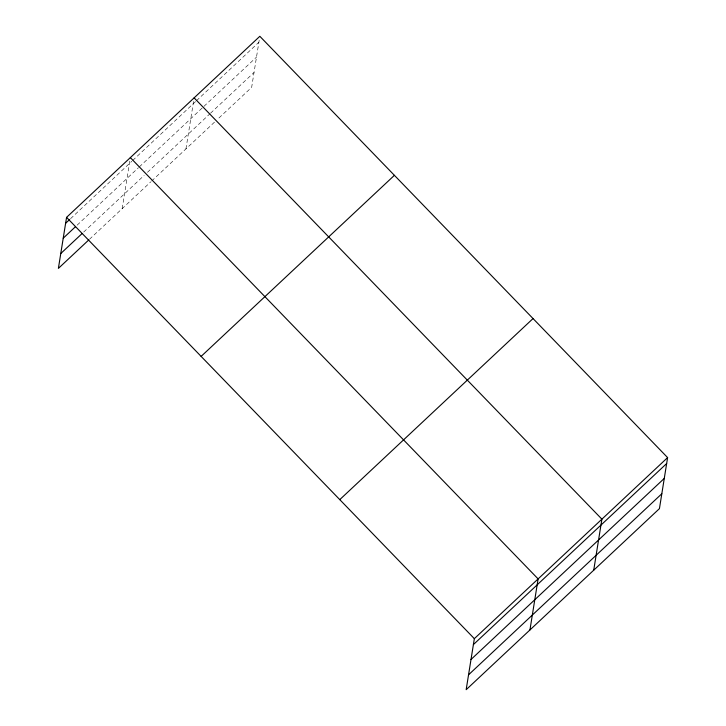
<?xml version="1.0" encoding="UTF-8"?>
<svg xmlns="http://www.w3.org/2000/svg" width="726" height="726" viewBox="0 0 726 726"><rect width="100%" height="100%" fill="white"/><g stroke="black" fill="none" stroke-linecap="round" stroke-linejoin="round"><path stroke-width="0.54" stroke-dasharray="3.63 2.72" d="M122.168 208.652L130.19 158.604M185.947 148.903L193.969 98.854M259.2 40.257L251.659 87.338L217.165 119.654M70.522 218.707L131.851 161.254M132.667 160.491L195.639 101.495M196.456 100.723L258.883 42.244M77.128 225.16L138.457 167.706M139.274 166.944L203.108 107.139M203.933 106.368L256.496 57.127M83.671 232.066L144.175 175.383M147.451 172.316L209.687 114.009M210.513 113.238L254.046 72.455M89.461 239.29L150.79 181.836M151.607 181.073L216.339 120.425"/><path stroke-width="1.09" d="M667.611 457.598L474.341 638.662L466.165 689.7L659.435 508.636L667.611 457.598L259.835 36.3L66.565 217.364L58.389 268.402L88.645 240.061M529.944 629.95L538.12 578.912L130.344 157.615M593.723 570.2L601.899 519.163L194.123 97.865M65.612 223.299L69.705 219.47M63.235 238.182L75.495 226.694M60.775 253.519L82.038 233.6M201.129 356.393L394.399 175.329M339.777 499.633L533.038 318.569M473.388 644.606L666.659 463.542M471.002 659.489L664.272 478.425M468.551 674.817L661.813 493.753M66.565 217.364L474.341 638.662"/></g></svg>
